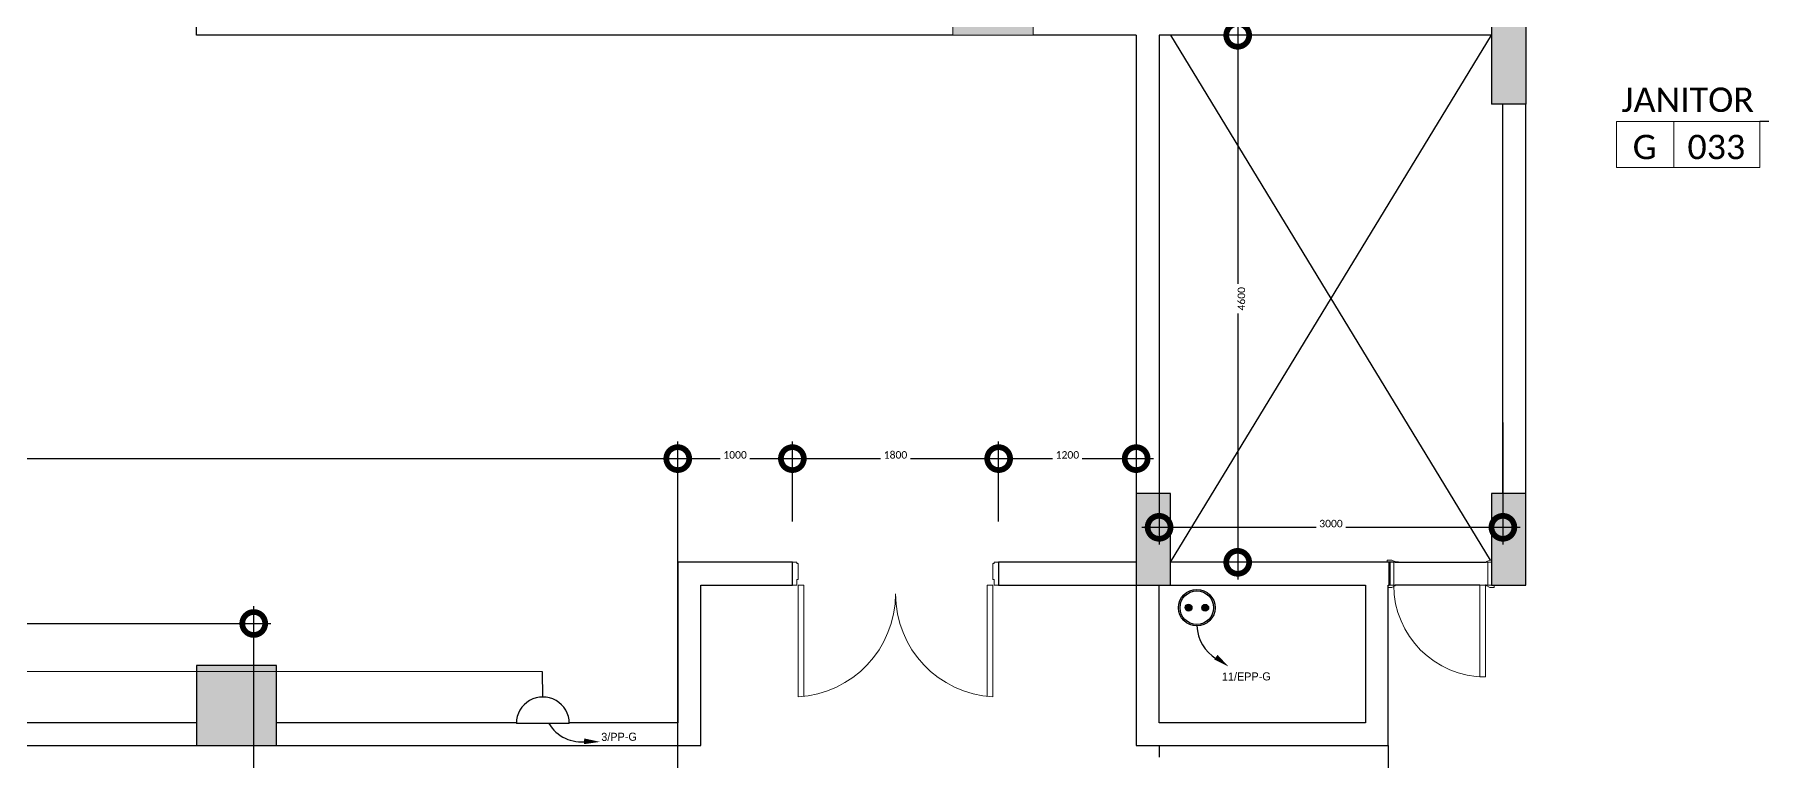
# Model space of a CAD drawing. Header units: metres. Extents: x 15.7 to 112.1, y 4.7 to 71.5.
# Drawn here: x 45.98 to 61.05, y 25.32 to 31.65 of the extents above; entities that cross this region are included whole.
import ezdxf

# ---------------------------------------------------------------- set-up
doc = ezdxf.new("R2010")
doc.units = ezdxf.units.M
doc.set_wipeout_variables(frame=1)
doc.linetypes.add('ECG_Line-Ptrn-Sold', pattern=[9144.001000000002, 9144.000000000002, -0.001])
doc.layers.get('0').update_dxf_attribs({"color": 3})
for name, color, linetype in [('00', 252, 'Continuous'), ('E-Lighting Fix', 4, 'Continuous'), ('E-SOCKET', 3, 'Continuous'), ('HVAC', 1, 'Continuous')]:
    doc.layers.add(name, color=color, linetype=linetype)
for name, color, linetype, lineweight in [('1204SDC-A0$0$G-TTLB-STXT', 3, 'Continuous', 5), ('A-COLS', 7, 'ECG_Line-Ptrn-Sold', 9), ('A-DIM', 7, 'Continuous', 5), ('A-DOOR', 5, 'Continuous', 5), ('A-TEXT', 7, 'ECG_Line-Ptrn-Sold', 13)]:
    doc.layers.add(name, color=color, linetype=linetype, lineweight=lineweight)
doc.styles.add('Calibri', font='calibri.ttf', dxfattribs={"height": 0.2126391096979332})
doc.dimstyles.new('ECG_Dimn-Detl-100', dxfattribs={"dimscale": 0.3048, "dimtxt": 0.25, "dimasz": 1.312335958005249, "dimexe": 0.4921259842519685, "dimexo": 0.0625, "dimgap": 0, "dimtad": 1, "dimdec": 0, "dimlfac": 1000, "dimzin": 0, "dimdsep": 46, "dimtxsty": 'Calibri', "dimblk1": 'DOTSMALL', "dimblk2": 'DOTSMALL', "dimsah": 1, "dimcen": 0.09, "dimdle": 0.4921259842519685, "dimazin": 0, "dimtfac": 1, "dimtdec": 4, "dimtix": 1, "dimtmove": 0, "dimatfit": 3, "dimfxl": 0.4921259842519685, "dimfxlon": 1, "dimtvp": 1, "dimtolj": 1, "dimtzin": 0, "dimarcsym": 2})
doc.dimstyles.new('ECG_Dimn-Detl-100_2', dxfattribs={"dimscale": 0.3048, "dimtxt": 0.25, "dimasz": 1.312335958005249, "dimexe": 0.4921259842519685, "dimexo": 0.0625, "dimgap": 0, "dimtad": 1, "dimdec": 0, "dimlfac": 1000, "dimzin": 0, "dimdsep": 46, "dimtxsty": 'Calibri', "dimblk1": 'DOTSMALL', "dimblk2": 'DOTSMALL', "dimsah": 1, "dimcen": 0.09, "dimdle": 0.4921259842519685, "dimazin": 0, "dimtfac": 1, "dimtdec": 4, "dimtix": 1, "dimtmove": 0, "dimatfit": 3, "dimfxl": 0.4921259842519685, "dimfxlon": 1, "dimtvp": 1, "dimtolj": 1, "dimtzin": 0, "dimarcsym": 2})

# ---------------------------------------------------------------- blocks, each defined once
blk = doc.blocks.new('ECG_Hollow Wood Doors and Frames_ External_Double Leaves - ECG_Hollow Wood Doors and Frames_ 1800_2200MM - Double Leaves 3-2508447-GROUND FLOOR PLAN')
at = {"layer": 'A-DOOR'}
for p, q in [((-0.8500000000000593, 0.1000000000000005), (-0.8500000000000593, 1.07419967974373)), ((-0.8000000000001004, 1.070016832963082), (-0.8000000000001004, 0.1000000000000005)), ((0.7999999999999821, 1.070016832963079), (0.7999999999999821, 0.1000000000000005)), ((0.8499999999999409, 0.1000000000000005), (0.8499999999999409, 1.074199679743733)), ((-0.9000000000000082, 0.1), (-0.8600000000000315, 0.1)), ((-0.8600000000000315, 0.1), (-0.8600000000000317, 0.0499999999999992)), ((-0.8600000000000317, 0.0499999999999992), (-0.850000000000033, 0.04999999999999923)), ((-0.8000000000001004, 0.1000000000000005), (-0.8500000000000593, 0.1000000000000005)), ((-0.850000000000033, 0.04999999999999923), (-0.8500000000000325, -0.08999999999998735)), ((0.7999999999999821, 0.1000000000000005), (0.8499999999999409, 0.1000000000000005)), ((0.8499999999999892, 0.05000000000000472), (0.8599999999999827, 0.05000000000000476)), ((0.8499999999999897, -0.08999999999998186), (0.8499999999999892, 0.05000000000000472)), ((0.8599999999999827, 0.1), (0.8999999999999914, 0.1)), ((0.8599999999999827, 0.05000000000000476), (0.8599999999999827, 0.1)), ((-0.8600000000000315, -0.0999999999999861), (-0.9000000000000082, -0.0999999999999861)), ((-0.8600000000000314, -0.08999999999998737), (-0.8600000000000315, -0.0999999999999861)), ((-0.8500000000000325, -0.08999999999998735), (-0.8600000000000314, -0.08999999999998737)), ((0.8599999999999827, -0.08999999999998183), (0.8499999999999897, -0.08999999999998186)), ((0.8599999999999827, -0.0999999999999861), (0.8599999999999827, -0.08999999999998183)), ((0.8999999999999914, -0.0999999999999861), (0.8599999999999827, -0.0999999999999861))]:
    blk.add_line(p, q, dxfattribs=at)
for centre, radius, start, end in [((-0.9000000000000052, 0.1755896419631624), 0.8999999999999926, 0, 86.81526146328302), ((0.899999999999994, 0.1755896419631619), 0.900000000000003, 93.18473853672383, 179.9999999999999)]:
    blk.add_arc(centre, radius, start, end, dxfattribs=at)
blk = doc.blocks.new('ECG_Strc-Colm-Gnrc - ECG_Strc-Colm- 400_700mm Gnrc-3433153-GROUND FLOOR PLAN')
at = {"layer": 'A-COLS'}
blk.add_hatch(color=256, dxfattribs=at).paths.add_polyline_path([(-0.1999999999999459, -0.350000000000059), (0.2000000000000585, -0.350000000000059), (0.2000000000000585, 0.3499999999999377), (-0.1999999999999459, 0.3499999999999377)], flags=0)
for p, q in [((0.1999999999999998, 0.35), (-0.2000000000000001, 0.35)), ((-0.2000000000000001, 0.35), (-0.2000000000000001, -0.3499999999999999)), ((0.1999999999999998, -0.3499999999999999), (0.1999999999999998, 0.35)), ((-0.2000000000000001, -0.3499999999999999), (0.1999999999999998, -0.3499999999999999))]:
    blk.add_line(p, q, dxfattribs=at)
blk = doc.blocks.new('ECG_ Door-Single Leaf-Steel - 900x2200 mm-3242102-GROUND FLOOR PLAN')
at = {"layer": 'A-DOOR'}
for p, q in [((-0.4670000000000201, 0.12), (-0.42700000000002, 0.12)), ((-0.4670000000000201, 0.1000000000000001), (-0.4670000000000201, 0.12)), ((-0.3970000000000201, 0.1000000000000001), (-0.4500000000000185, 0.1000000000000001)), ((-0.4420000000003318, 0.1), (-0.4100000000003211, 0.1)), ((-0.4420000000003318, -0.1000000000009697), (-0.4420000000003318, 0.1)), ((-0.42700000000002, 0.12), (-0.4010000000000201, 0.106)), ((-0.4100000000003211, 0.1), (-0.4100000000003211, -0.1000000000009697)), ((0.4419999999999878, 0.1000000000000001), (0.3969999999999727, 0.1000000000000001)), ((0.4009999999999729, 0.106), (0.4269999999999726, 0.12)), ((0.4099999999996672, 0.1), (0.4419999999996781, 0.1)), ((0.4099999999996672, -0.1000000000009697), (0.4099999999996672, 0.1)), ((0.4269999999999726, 0.12), (0.4419999999999885, 0.12)), ((-0.4270000000000198, -0.1200000000009738), (-0.4577505729626098, -0.1200000000009717)), ((-0.4500000000000181, -0.1000000000009735), (-0.3970000000000198, -0.1000000000009712)), ((-0.4100000000003211, -0.1000000000009697), (-0.4420000000003318, -0.1000000000009697)), ((-0.4010000000000199, -0.1060000000009711), (-0.4270000000000198, -0.1200000000009738)), ((0.3399999999999786, -0.1000000000009684), (0.3899999999999786, -0.1000000000009684)), ((0.3399999999999786, -0.9000000000009685), (0.3399999999999786, -0.1000000000009684)), ((0.3399999999999754, -0.1000000000009683), (0.3399999999999754, -0.9000000000009685)), ((0.3899999999999754, -0.1000000000009683), (0.3399999999999754, -0.1000000000009683)), ((0.3899999999999786, -0.1000000000009684), (0.3899999999999786, -0.9000000000009685)), ((0.3899999999999754, -0.9000000000009685), (0.3899999999999754, -0.1000000000009684)), ((0.3969999999999731, -0.1000000000009686), (0.4419999999999882, -0.1000000000009683)), ((0.4269999999999731, -0.1200000000009683), (0.400999999999973, -0.1060000000009685)), ((0.4419999999996781, -0.1000000000009697), (0.4099999999996672, -0.1000000000009697)), ((0.4669999999999732, -0.1200000000009681), (0.4269999999999731, -0.1200000000009683)), ((0.4669999999999731, -0.1000000000009682), (0.4669999999999732, -0.1200000000009681)), ((0.3899999999999786, -0.9000000000009685), (0.3399999999999786, -0.9000000000009685)), ((0.3399999999999754, -0.9000000000009685), (0.3899999999999754, -0.9000000000009685))]:
    blk.add_line(p, q, dxfattribs=at)
for centre, radius, start, end in [((-0.40500000000002, 0.099), 0.008062257748298529, 7.125016348902834, 60.2551187030581), ((0.4049999999999727, 0.099), 0.008062257748298515, 119.7448812969418, 172.8749836510976), ((0.3899999999999741, -0.100000000000964), 0.800000000000005, 180.0000000000001, 269.9999999999997), ((-0.4050000000000197, -0.09900000000097108), 0.008062257748298515, 299.7448812969412, 352.8749836510972), ((0.404999999999973, -0.09900000000096844), 0.00806225774829855, 187.1250163489028, 240.2551187030582)]:
    blk.add_arc(centre, radius, start, end, dxfattribs=at)
blk = doc.blocks.new('ECG_G-Tag-Room - ECG_G-Tag-Room-Engl-1568319-GROUND FLOOR PLAN')
at = {"layer": 'A-TEXT'}
for p, q in [((-0.006249999999999996, 0), (-0.006249999999999996, -0.004)), ((0.00625, 0), (-0.006249999999999996, 0)), ((-0.001249999999999994, -0.004), (-0.001249999999999987, 0)), ((0.00625, 0), (0.00625, -0.004)), ((0.006250000000000001, -0.004), (-0.006249999999999996, -0.004))]:
    blk.add_line(p, q, dxfattribs=at)
blk = doc.blocks.new('_DotSmall')
at = {"color": 0, "linetype": 'ByBlock', "const_width": 0.5}
blk.add_lwpolyline([(-0.0625, 0, 1), (0.0625, 0, 1)], format="xyb", close=True, dxfattribs=at)
blk = doc.blocks.new('SS')
at = {"color": 3}
blk.add_wipeout([(-0.2306978319220434, -0.0003616108363601045), (-0.22219485645043036, 0.06205695918177401), (-0.2021871698154923, 0.11109441380151347), (-0.16697543701742643, 0.15918801414910644), (-0.12594592715230613, 0.19328539481722717), (-0.06945470066824717, 0.21999469305186742), (-0.025000102676595366, 0.22933951966912614), (0.04985435290689984, 0.22524689545500454), (0.11234024185159361, 0.20149761903459884), (0.15515500864175855, 0.17072944593501171), (0.19494773768809584, 0.12335720484102608), (0.21750319180295258, 0.07690241850187629), (0.22931783062951966, 0.025198273180657704), (0.22931783062951008, -0.00036161083664865146)], dxfattribs=at)
at = {"layer": 'E-SOCKET', "color": 3}
for points in [[(-0.0003726482709680567, 0.2308167083197077), (-0.001501549218573928, 0.4485551619594617)], [(0.2306978319220434, -0.0003616108366486515), (-0.2306978319220434, -0.0003616108364212778)]]:
    blk.add_lwpolyline(points, dxfattribs=at)
blk.add_arc((0, 0), 0.2306981153280665, 359.91019092976, 180.0898090701878, dxfattribs=at)
blk = doc.blocks.new('EO')
at = {"layer": 'E-Lighting Fix', "lineweight": -3, "ltscale": 0.05, "transparency": 33554658}
h = blk.add_hatch(color=0, dxfattribs=at)
h.dxf.hatch_style = 1
edge = h.paths.add_edge_path()
edge.add_arc((-0.08117423268780044, 0.179930175292462), 0.03373832275297792, 0, 360)
h = blk.add_hatch(color=0, dxfattribs=at)
h.dxf.hatch_style = 1
edge = h.paths.add_edge_path()
edge.add_arc((0.08227097006439976, 0.1786969006098786), 0.03373832275297792, 0, 360)
at = {"layer": 'E-Lighting Fix', "color": 0}
for radius in [0.1795253833473242, 0.1650322210159018]:
    blk.add_circle((0, 0.1795253833473254), radius, dxfattribs=at)
at = {"layer": 'E-Lighting Fix', "color": 0, "lineweight": -3, "ltscale": 0.05}
for centre in [(-0.08117423268780044, 0.179930175292462), (0.08227097006439976, 0.1786969006098786)]:
    blk.add_circle(centre, 0.03373832275297792, dxfattribs=at)
blk = doc.blocks.new('A$Cd8d9f0fa')
at = {"layer": '1204SDC-A0$0$G-TTLB-STXT', "xscale": 0.889, "yscale": 0.889, "zscale": 0.889}
blk.add_blockref('EO', (-0.5418616758599057, -0.2557654836626071), dxfattribs=at)

msp = doc.modelspace()

# ---------------------------------------------------------------- hatches: boundary and pattern name
at = {"layer": '00'}
for points in [[(58.99393060839778, 31.04732717912522), (58.99393060839778, 31.84732717912525), (58.69393060839777, 31.84732717912525), (58.69393060839777, 31.04732717912522), (58.79393060839782, 31.04732717912522)], [(55.79393060839781, 26.84732717912521), (55.89393060839779, 26.84732717912521), (55.89393060839779, 27.64732717912523), (55.59393060839778, 27.64732717912523), (55.59393060839778, 26.84732717912521)], [(58.69393060839777, 26.84732717912521), (58.99393060839778, 26.84732717912521), (58.99393060839778, 27.64732717912523), (58.69393060839777, 27.64732717912523)], [(48.0939306013457, 25.44732717912511), (48.0939306013457, 26.14732717912508), (47.39393060134572, 26.14732717912508), (47.39393060134572, 25.44732717912511), (47.71687505899169, 25.44732717912511)]]:
    msp.add_hatch(color=256, dxfattribs=at).paths.add_polyline_path(points, flags=0)

# ---------------------------------------------------------------- linework, layer by layer
at = {"color": 1}
msp.add_lwpolyline([(56.4007227006813, 26.13613002156124, 0, 0.05, 0), (56.28945335228069, 26.21944785328884, 0.05, 0.05, 0)], format="xyseb", dxfattribs=at)
msp.add_lwpolyline([(50.91563227549199, 25.4798788842921, 0, 0.05, 0), (50.77673202994327, 25.48530574008483, 0.05, 0.05, 0)], format="xyseb")
msp.add_arc((56.48376130094124, 26.51295377971011), 0.3612376958954181, 183.3811560601825, 238.1562262881847, dxfattribs=at)
at = {"layer": '00'}
for p, q in [((47.39393060134564, 31.64700581543535), (47.39393060134564, 32.04732717912513)), ((58.69393060839772, 31.8473271791252), (58.69393060839772, 31.64732717912512)), ((58.99393060839772, 31.8473271791252), (58.99393060839772, 31.0473271791252)), ((47.82886429320941, 31.64700581543535), (47.39393060134564, 31.64700581543535)), ((53.99393060839773, 31.64732717912512), (47.82886429320941, 31.64732717912515)), ((47.82886429320941, 31.64700581543535), (47.82886429320941, 31.64732717912515)), ((55.59393060839771, 31.64732717912512), (54.69393060839772, 31.64732717912513)), ((55.59393060839771, 31.64732717912512), (55.59393060839771, 27.64732717912517)), ((58.69393060839772, 31.64732717912512), (55.7939306083977, 31.64732717912512)), ((55.7939306083977, 31.64732717912512), (55.7939306083977, 27.64732717912517)), ((55.8939306083977, 27.04732717912518), (58.69393060839772, 31.64732717912513)), ((55.89393060839772, 31.64732717912512), (58.68175669535421, 27.06732717912517)), ((58.69393060839772, 31.64732717912512), (58.69393060839772, 31.0473271791252)), ((58.79393060839772, 31.0473271791252), (58.69393060839772, 31.0473271791252)), ((58.79393060839772, 27.64732717912517), (58.79393060839772, 31.0473271791252)), ((58.99393060839772, 31.0473271791252), (58.79393060839772, 31.0473271791252)), ((58.99393060839771, 27.64732717912517), (58.99393060839772, 31.0473271791252)), ((62.81818288490089, 30.8936129448535), (61.03637515660515, 30.89361294485348)), ((55.59393060839771, 27.64732717912519), (55.59393060839771, 27.04732717912512)), ((55.79393060839774, 27.64732717912519), (55.59393060839771, 27.64732717912519)), ((55.89393060839772, 27.64732717912519), (55.79393060839774, 27.64732717912519)), ((55.89393060839772, 27.04732717912519), (55.89393060839772, 27.64732717912519)), ((58.79393060839775, 27.64732717912519), (58.6939306083977, 27.64732717912519)), ((58.6939306083977, 27.64732717912519), (58.6939306083977, 26.84732717912517)), ((58.9939306083977, 27.64732717912519), (58.79393060839775, 27.64732717912519)), ((58.9939306083977, 26.84732717912517), (58.9939306083977, 27.64732717912519)), ((52.59406305563493, 27.04732717912512), (51.59393060839772, 27.04732717912512)), ((51.59393060839772, 27.04732717912512), (51.59393060839772, 25.64732717912502)), ((52.59406305563493, 26.84732717912517), (52.59406305563493, 27.04732717912512)), ((55.59393060839771, 27.04732717912512), (54.39406305563494, 27.04732717912512)), ((54.39406305563494, 27.04732717912512), (54.39406305563494, 26.84732717912517)), ((55.59393060839771, 27.04732717912512), (55.59393060839771, 26.84732717912517)), ((57.8019306083977, 27.04732717912519), (55.89393060839772, 27.04732717912519)), ((55.89393060839772, 26.84732717912517), (55.89393060839772, 27.04732717912519)), ((57.8019306083977, 26.84732717912517), (57.8019306083977, 27.04732717912519)), ((57.8549306083977, 27.04732717912518), (58.64893060839768, 27.04732717912517)), ((51.79393060839768, 26.84732717912517), (52.59406305563493, 26.84732717912517)), ((51.79393060839768, 25.44732717912507), (51.79393060839768, 26.84732717912517)), ((54.39406305563494, 26.84732717912517), (55.59393060839771, 26.84732717912517)), ((55.59393060839771, 26.84732717912517), (55.79393060839774, 26.84732717912517)), ((55.59393060839771, 26.84732717912517), (55.59393060839771, 25.447327179125)), ((55.79393060839774, 26.84732717912517), (55.89393060839772, 26.84732717912517)), ((55.79393060839774, 25.64732717912502), (55.79393060839774, 26.84732717912517)), ((55.89393060839772, 26.84732717912517), (57.59418003543515, 26.84732717912517)), ((57.59418003543515, 26.84732717912517), (57.59418003543515, 25.64732717912502)), ((57.7941800354351, 26.84732717912517), (57.8019306083977, 26.84732717912517)), ((57.7941800354351, 25.447327179125), (57.7941800354351, 26.84732717912517)), ((58.5919306083977, 26.84732717912517), (57.8549306083977, 26.84732717912517)), ((58.5919306083977, 26.84732717912517), (57.85493060839769, 26.84732717912517)), ((58.64893060839768, 26.84732717912517), (58.6419306083977, 26.84732717912517)), ((58.64893060839768, 26.84732717912517), (58.6419306083977, 26.84732717912517)), ((58.6939306083977, 26.84732717912517), (58.9939306083977, 26.84732717912517)), ((48.09393060134564, 26.14732717912505), (47.39393060134566, 26.14732717912505)), ((47.39393060134566, 26.14732717912505), (47.39393060134566, 25.64732717912502)), ((48.09393060134571, 25.64732717912502), (48.09393060134564, 26.14732717912505)), ((47.39393060134566, 25.64732717912502), (40.49393060134529, 25.64732717912509)), ((47.39393060134566, 25.64732717912502), (47.39393060134566, 25.44732717912507)), ((51.59393060839772, 25.64732717912502), (48.09393060134564, 25.64732717912502)), ((48.09393060134564, 25.44732717912507), (48.09393060134571, 25.64732717912502)), ((57.59418003543515, 25.64732717912502), (55.79393060839774, 25.64732717912502)), ((40.49393060134529, 25.44732717912507), (47.39393060134566, 25.44732717912507)), ((47.39393060134566, 25.44732717912507), (48.09393060134564, 25.44732717912507)), ((48.09393060134564, 25.44732717912507), (51.79393060839768, 25.44732717912507)), ((55.59393060839771, 25.447327179125), (57.7941800354351, 25.447327179125)), ((55.7939306083977, 25.44732717912499), (55.7939306083977, 25.34732717912503)), ((57.79418003543514, 25.44732717912499), (57.79418003543514, 23.14732717912502))]:
    msp.add_line(p, q, dxfattribs=at)

# ---------------------------------------------------------------- block references
for name, p, rotation in [('ECG_Strc-Colm-Gnrc - ECG_Strc-Colm- 400_700mm Gnrc-3433153-GROUND FLOOR PLAN', (54.34393060839773, 31.84732717912515), 89.99999999999991), ('ECG_Hollow Wood Doors and Frames_ External_Double Leaves - ECG_Hollow Wood Doors and Frames_ 1800_2200MM - Double Leaves 3-2508447-GROUND FLOOR PLAN', (53.49406305563493, 26.94732717912513), 180)]:
    msp.add_blockref(name, p, dxfattribs=dict(at, rotation=rotation))
at = {"layer": '00', "xscale": 99.99999999999993, "yscale": 99.99999999999993, "zscale": 99.99999999999993}
msp.add_blockref('ECG_G-Tag-Room - ECG_G-Tag-Room-Engl-1568319-GROUND FLOOR PLAN', (60.41137515660515, 30.89361294485348), dxfattribs=at)
at = {"layer": '00'}
msp.add_blockref('ECG_ Door-Single Leaf-Steel - 900x2200 mm-3242102-GROUND FLOOR PLAN', (58.25193060839773, 26.94732717912517), dxfattribs=at)
at = {"layer": 'HVAC', "color": 1}
msp.add_blockref('A$Cd8d9f0fa', (56.6650140948997, 26.74741416469605), dxfattribs=at)

# ---------------------------------------------------------------- texts
at = {"color": 1}
msp.add_text('11/EPP-G', height=0.07078551772250737, rotation=0.3451172976396935, dxfattribs=at).set_placement((56.34241942232586, 26.01403828624068))
msp.add_text('3/PP-G', height=0.07078551772250737, rotation=0.3451172976396935).set_placement((50.92677015856967, 25.48807557570347))
at = {"layer": '00', "char_height": 0.212639109697933, "attachment_point": 2, "line_spacing_factor": 1.156427148766662, "style": 'Calibri'}
for s, insert, width in [('JANITOR', (60.40652713519192, 31.19123825996927), 1.406999999999998), ('\\fCalibri|b0|i0|c178|p34|;G', (60.03100863317324, 30.77869852318914), 0.2549999999999997), ('033', (60.65652713519192, 30.77869852318914), 0.6119999999999993)]:
    msp.add_mtext(s, dxfattribs=dict(at, insert=insert, width=width))

# ---------------------------------------------------------------- dimensions: what is measured, and where the dimension line sits
at = {"layer": 'A-DIM'}
msp.add_linear_dim(base=(56.47994388508062, 27.04732717912519), p1=(56.62994388508061, 31.64732717912512), p2=(56.62994388508061, 27.04732717912519), angle=89.99999999999991, dimstyle='ECG_Dimn-Detl-100', override={"dimpost": '<>', "dimfxl": 4.59999999999993}, dxfattribs=at).render()
for base, p1, p2, dimstyle, override in [((51.59393060839771, 27.95233073812371), (36.9939306083977, 27.80233073812371), (51.59393060839771, 27.80233073812371), 'ECG_Dimn-Detl-100_2', {"dimpost": '<>', "dimfxl": 14.60000000000001}), ((52.59406305563493, 27.95233073812371), (51.59393060839771, 27.80233073812371), (52.59406305563493, 27.80233073812371), 'ECG_Dimn-Detl-100_2', {"dimpost": '<>', "dimfxl": 1.000132447237227}), ((54.39406305563494, 27.95233073812371), (52.59406305563493, 27.80233073812371), (54.39406305563494, 27.80233073812371), 'ECG_Dimn-Detl-100_2', {"dimpost": '<>', "dimfxl": 1.800000000000004}), ((55.59393060839771, 27.95233073812371), (54.39406305563494, 27.80233073812371), (55.59393060839771, 28.10233073812371), 'ECG_Dimn-Detl-100_2', {"dimpost": '<>', "dimfxl": 1.236803195408597}), ((58.79393060839773, 27.35277079993459), (55.79393060839772, 27.50277079993459), (58.79393060839773, 27.50277079993459), 'ECG_Dimn-Detl-100', {"dimpost": '<>', "dimfxl": 3.000000000000014}), ((47.89393060839773, 26.51339752757408), (40.49393060839773, 26.36339752757408), (47.89393060839773, 26.36339752757408), 'ECG_Dimn-Detl-100', {"dimpost": '<>', "dimfxl": 7.400000000000006})]:
    msp.add_linear_dim(base=base, p1=p1, p2=p2, dimstyle=dimstyle, override=override, dxfattribs=at).render()

# ---------------------------------------------------------------- next in the draw order: block references
at = {"color": 1}
msp.add_blockref('SS', (50.41659184561807, 25.64209799620533), dxfattribs=at)

# ---------------------------------------------------------------- next in the draw order: linework, layer by layer
msp.add_lwpolyline([(50.4150902963995, 26.09065315816479), (38.46714376330441, 26.09403151927909), (38.46714376330441, 27.35014633003702, 0.414213562373095), (38.41714376330441, 27.40014633003702), (33.25120472859474, 27.40014633003702, -0.414213562373095), (33.20120472859475, 27.45014633003702), (33.20120472859475, 37.89891881586153, -0.414213562373095), (33.25120472859474, 37.94891881586153), (34.9534175233933, 37.94891881586153, 0.414213562373095), (35.0034175233933, 37.99891881586153), (35.0034175233933, 39.4307759444547, -0.4142805340319148), (35.05342895589978, 39.48077594314768), (45.53377232904843, 39.47837961121446)], format="xyb")
msp.add_arc((50.75087819225448, 25.80758769120076), 0.3274034936611482, 210.4353272354377, 279.0891255379217)

doc.saveas('drawing.dxf')
